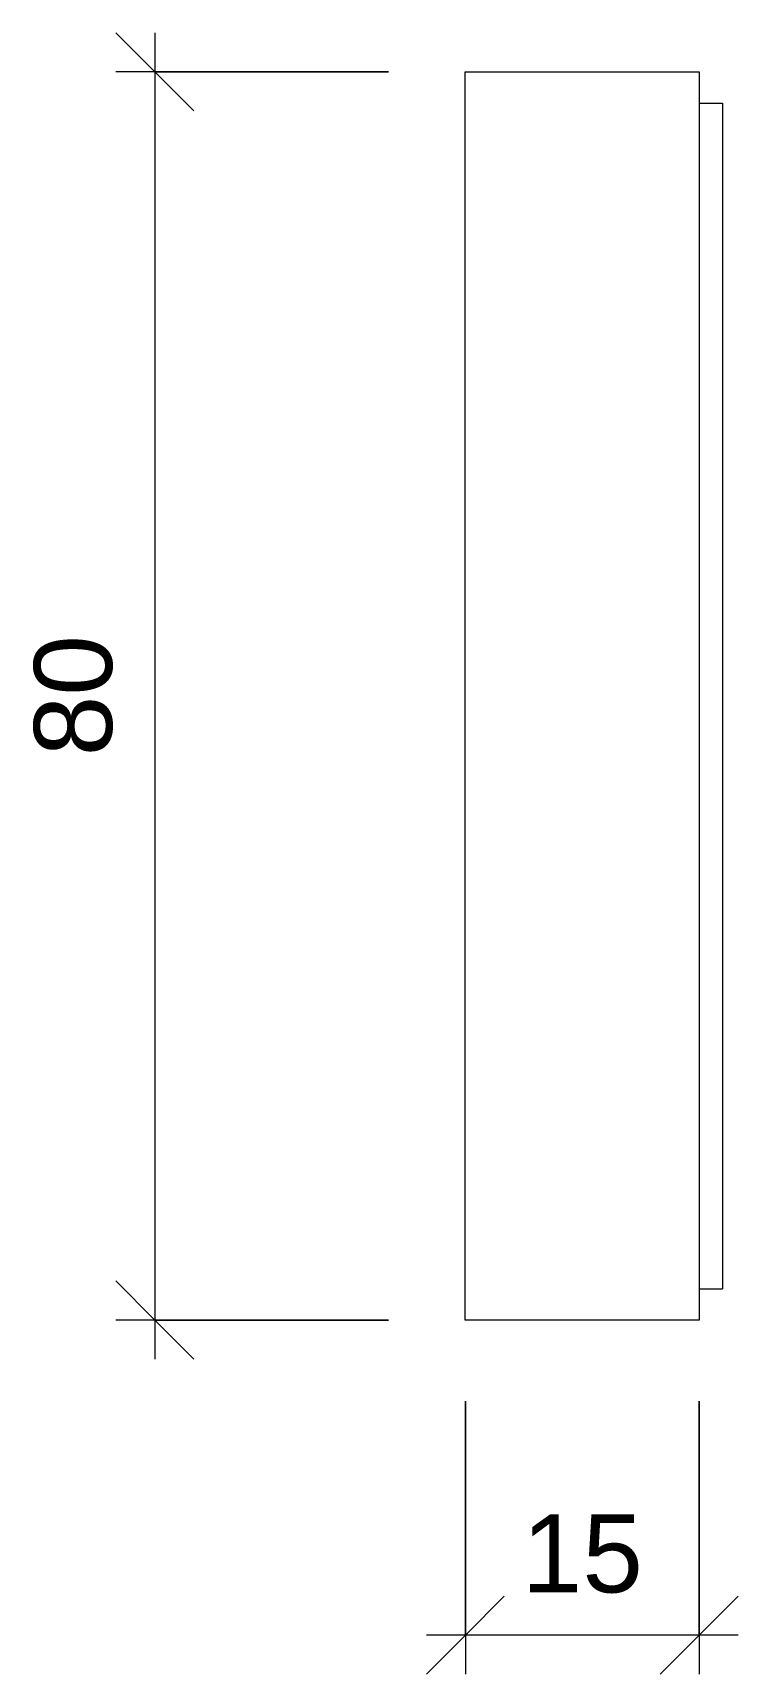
# Model space of a CAD drawing. Header units: millimetres. Extents: x -8782 to 13490, y -7093 to 2572.
# Drawn here: x 8389 to 8841, y 1353 to 2405 of the extents above; entities that cross this region are included whole.
import ezdxf

# ---------------------------------------------------------------- set-up
doc = ezdxf.new("R2010")
doc.units = ezdxf.units.MM
for name, color, linetype, lineweight in [('A-ANNO-DIMS', 211, 'Continuous', 9), ('A-ANNO-DIMS-25', 211, 'Continuous', 9), ('I-FURN', 30, 'Continuous', 9)]:
    doc.layers.add(name, color=color, linetype=linetype, lineweight=lineweight)
doc.styles.add('@Arial Unicode MS', font='ARIALUNI.TTF', dxfattribs={"height": 50})
doc.dimstyles.new('CRT_-__Metros_-_Linha_de_chamada_3_5_mm', dxfattribs={"dimscale": 304.8, "dimtxt": 50.292243, "dimasz": 0.164042, "dimexe": 0.082021, "dimexo": 0.0625, "dimgap": 0.04101, "dimtad": 1, "dimdec": 0, "dimlfac": 0.1, "dimdsep": 46, "dimtxsty": '@Arial Unicode MS', "dimblk1": 'OBLIQUE', "dimblk2": 'OBLIQUE', "dimsah": 1, "dimcen": 0.09, "dimdle": 0.082021, "dimazin": 0, "dimtfac": 1, "dimtdec": 4, "dimtix": 1, "dimtmove": 0, "dimatfit": 3, "dimfxl": 0.492126, "dimfxlon": 1, "dimtvp": 1, "dimtolj": 1, "dimtzin": 0, "dimarcsym": 2})

# ---------------------------------------------------------------- blocks, each defined once
blk = doc.blocks.new('ARMÁRIO BANHEIRO - ARMÁRIO BANHEIRO-4333011-VISTA LATERAL ARMÁRIO')
at = {"layer": 'I-FURN'}
for p, q in [((2385.4, 1580), (2385.4, 2380)), ((2385.4, 2380), (2535.4, 2380)), ((2535.4, 2380), (2535.4, 1580)), ((2535.4, 2360), (2550.4, 2360)), ((2550.4, 2360), (2550.4, 1600)), ((2535.4, 1600), (2550.4, 1600)), ((2535.4, 1580), (2385.4, 1580))]:
    blk.add_line(p, q, dxfattribs=at)
blk = doc.blocks.new('DIMBLOCK70-VISTA LATERAL ARMÁRIO')
at = {"layer": 'A-ANNO-DIMS-25', "lineweight": 18}
for p, q in [((8467.3, 2380), (8442.3, 2405)), ((8467.3, 2380), (8492.3, 2355)), ((8467.3, 1580), (8442.3, 1605)), ((8467.3, 1580), (8492.3, 1555))]:
    blk.add_line(p, q, dxfattribs=at)
at = {"layer": 'A-ANNO-DIMS-25'}
for p, q in [((8467.3, 2405), (8467.3, 1555)), ((8617.3, 2380), (8442.3, 2380)), ((8467.3, 2380), (8617.3, 2380)), ((8617.3, 1580), (8442.3, 1580)), ((8467.3, 1580), (8617.3, 1580))]:
    blk.add_line(p, q, dxfattribs=at)
at = {"layer": 'A-ANNO-DIMS-25', "color": 0, "insert": (8389.9, 1941.3), "char_height": 50, "width": 92.937, "attachment_point": 1, "rotation": 90, "line_spacing_factor": 1.117605, "style": '@Arial Unicode MS'}
blk.add_mtext('80', dxfattribs=at)
blk = doc.blocks.new('_Oblique')
at = {"color": 0, "linetype": 'ByBlock', "lineweight": -2}
blk.add_line((-0.5, -0.5), (0.5, 0.5), dxfattribs=at)
blk = doc.blocks.new('DIMBLOCK71-VISTA LATERAL ARMÁRIO')
at = {"layer": 'A-ANNO-DIMS-25'}
for p, q in [((8666.5, 1528), (8666.5, 1353)), ((8666.5, 1378), (8666.5, 1528)), ((8816.5, 1528), (8816.5, 1353)), ((8816.5, 1378), (8816.5, 1528)), ((8841.5, 1378), (8641.5, 1378))]:
    blk.add_line(p, q, dxfattribs=at)
at = {"layer": 'A-ANNO-DIMS-25', "lineweight": 18}
for p, q in [((8666.5, 1378), (8691.5, 1403)), ((8816.5, 1378), (8841.5, 1403)), ((8666.5, 1378), (8641.5, 1353)), ((8816.5, 1378), (8791.5, 1353))]:
    blk.add_line(p, q, dxfattribs=at)
at = {"layer": 'A-ANNO-DIMS-25', "color": 0, "insert": (8702.7, 1455.4), "char_height": 50, "width": 92.937, "attachment_point": 1, "line_spacing_factor": 1.117605, "style": '@Arial Unicode MS'}
blk.add_mtext('15', dxfattribs=at)

msp = doc.modelspace()

# ---------------------------------------------------------------- block references
at = {"layer": 'I-FURN'}
msp.add_blockref('ARMÁRIO BANHEIRO - ARMÁRIO BANHEIRO-4333011-VISTA LATERAL ARMÁRIO', (6281.085, 0), dxfattribs=at)

# ---------------------------------------------------------------- dimensions: what is measured, and where the dimension line sits
at = {"layer": 'A-ANNO-DIMS'}
dim = msp.add_linear_dim(base=(8467.282, 1580), p1=(8617.282, 2380), p2=(8617.282, 1580), angle=90, dimstyle='CRT_-__Metros_-_Linha_de_chamada_3_5_mm', override={"dimpost": '<>', "dimfxl": 800}, dxfattribs=at)
dim.commit()
dim.dimension.update_dxf_attribs({"geometry": 'DIMBLOCK70-VISTA LATERAL ARMÁRIO', "text_midpoint": (8429.236, 1980)})
dim = msp.add_linear_dim(base=(8666.465, 1377.999), p1=(8816.465, 1527.999), p2=(8666.465, 1527.999), dimstyle='CRT_-__Metros_-_Linha_de_chamada_3_5_mm', override={"dimpost": '<>', "dimfxl": 150}, dxfattribs=at)
dim.commit()
dim.dimension.update_dxf_attribs({"geometry": 'DIMBLOCK71-VISTA LATERAL ARMÁRIO', "text_midpoint": (8741.465, 1416.045)})

doc.saveas('drawing.dxf')
